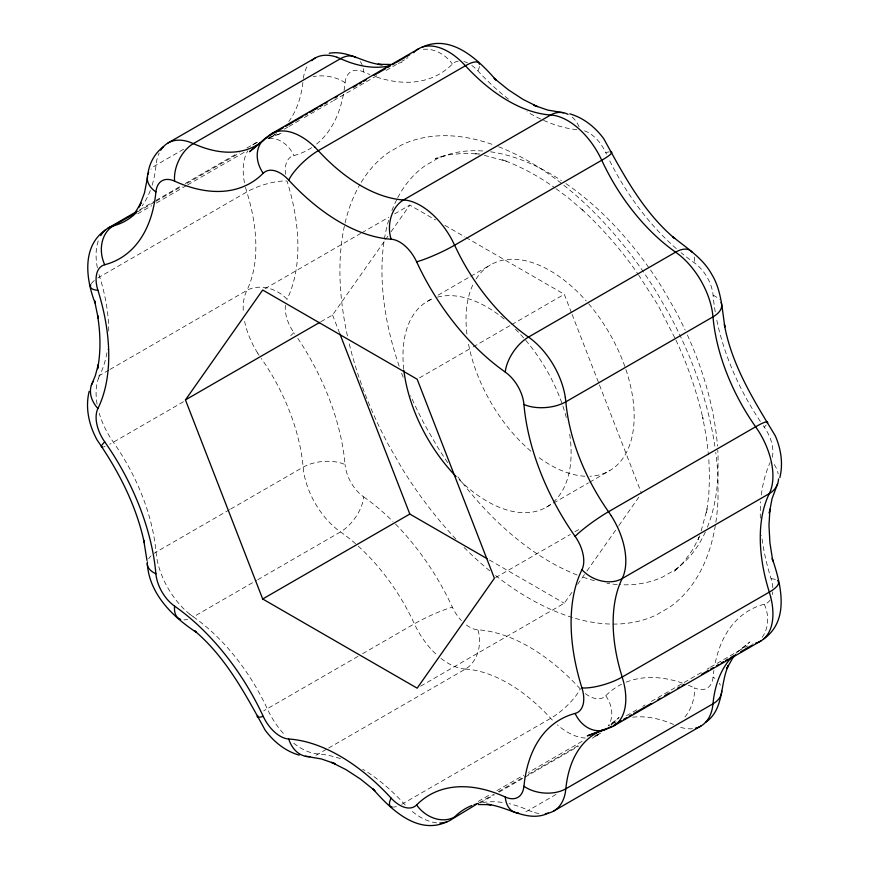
<?xml version="1.0" encoding="UTF-8"?>
<svg xmlns="http://www.w3.org/2000/svg" width="869" height="869" viewBox="0 0 869 869"><rect width="100%" height="100%" fill="white"/><g stroke="black" fill="none" stroke-linecap="round" stroke-linejoin="round"><path stroke-width="0.65" stroke-dasharray="4.34 3.26" d="M303.357 78.319L303.65 76.45A59.483 34.347 60 0 1 307.811 65.305M698.991 536.988L698.122 539.432L700.066 535.38L692.875 549.404L684.12 561.591L673.899 571.824L680.481 565.621M701.174 530.883L707.116 508.821L706.443 512.895L708.756 495.46L709.528 476.972L708.756 457.583M98.371 378.46L99.685 375.386A149.023 86.042 60 0 0 107.463 349.566M320.889 321.715L332.566 314.98L384.837 240.615M385.619 239.496L387.954 236.172M391.083 231.73L409.81 205.095L435.554 219.955M420.661 686.152L564.285 603.238L572.084 592.137M577.548 584.37L586.13 572.16M586.912 571.052L618.12 526.647M618.891 525.539L640.746 494.461M736 653.195L749.882 641.985L740.551 649.632M611.2 724.29L619.086 717.49L608.876 725.832M600.675 733.023L592.43 738.216M137.78 213.796L151.706 205.714M156.355 203.031L186.531 185.531M187.682 184.858L244.895 151.934M267.945 138.649L274.984 134.576M284.359 129.144L287.867 127.102M289.04 126.429L299.588 120.313M304.269 117.597L332.392 101.293M582.078 741.344L528.428 772.432M701.185 672.617L650.99 701.62M707.018 669.228L709.354 667.881M710.516 667.196L742.017 648.926M183.598 149.251L156.007 165.175A29.72 18.879 5.5 0 0 151.032 169.075M139.605 209.863L154.834 201.065M156.007 200.391L181.784 185.51M185.282 183.489L237.639 153.259M246.948 147.893L259.961 140.952M137.498 211.917L154.747 201.956M155.888 201.293L182.327 186.031M186.922 183.381L239.801 152.857M108.886 370.075L99.685 375.386A29.72 22.648 26.3 0 0 97.871 376.559M110.037 369.412L246.807 290.442A29.72 22.648 26.3 0 1 287.031 299.251A29.6 17.087 60 0 0 286.14 301.641M265.023 288.682L360.765 233.403M361.928 232.729L388.791 217.228M394.624 213.861L409.81 205.095M183.478 401.739L113.361 442.223A29.72 3.769 -35.2 0 1 109.744 444.222M427.602 301.195L433.435 297.828M438.106 295.134L469.629 276.929M470.802 276.255L490.648 264.795M419.499 377.874L472.041 347.535M473.203 346.861L510.57 325.288M511.743 324.615L564.285 294.276L571.617 313.177M229.568 509.668L156.007 552.141A29.72 15.251 -5 0 0 154.204 553.271M230.719 509.006L303.129 467.196A29.72 15.251 -5 0 1 345.047 464.567M189.844 614.22L193.374 616.86L256.594 580.362M257.745 579.699L340.496 531.915A29.72 15.251 -55 0 0 363.731 496.938A29.6 17.087 60 0 1 345.091 464.589M546.492 507.127L552.326 503.759M553.499 503.086L588.519 482.86M589.693 482.186L609.538 470.726M358.05 656.334L267.25 708.756A29.72 3.769 -24.8 0 0 263.709 710.885M362.645 653.673L414.372 623.812A29.72 3.769 -24.8 0 1 452.38 607.203A29.6 17.087 60 0 0 461.406 620.564M495.569 577.613L570.292 534.478M574.963 531.774L580.807 528.406M326.331 749.371L318.293 754.02A29.72 22.648 -86.3 0 1 314.328 755.769M328.634 748.046L465.415 669.076A29.72 22.648 -86.3 0 0 477.896 629.84M478.222 801.424L491.061 794.005M496.905 790.638L523.757 775.126M478.765 802.999L493.711 794.375M498.306 791.724L525.897 775.8M528.189 774.475L579.916 744.603M594.852 735.978L598.306 733.99M480.427 802.88L494.483 794.766M499.175 792.061L523.779 777.853M524.941 777.179L578.461 746.275M556.084 794.418L528.504 810.342A29.72 18.879 -65.5 0 1 524.637 812.124M333.566 100.608L376.831 75.744M386.184 70.378L396.709 64.328M268.26 138.497L272.942 135.803M611.255 724.464L615.925 721.77M626.44 715.73L636.966 709.68M642.81 706.323L645.146 704.976M401.717 61.308L403.727 60.298A148.729 85.868 60 0 0 404.454 59.885M268.152 138.29L281.719 133.142L271.888 136.574M398.317 63.307L402.021 62.199M443.94 155.909L435.271 158.516L449.24 154.78L464.176 153.281L479.927 154.074M478.797 153.987L475.441 153.737L477.993 154.204M465.415 669.076L462.091 668.685A59.483 34.347 60 0 1 440.952 658.365M484.359 155.366L506.453 161.254L502.575 159.798C521.161 166.772 538.791 176.244 554.889 187.856M532.034 811.776L528.504 810.342A148.61 85.803 60 0 0 509.049 803.673M444.917 225.364L464.806 236.846M465.98 237.519L564.285 294.276M489.388 559.994L564.285 603.238M555.964 188.66L567.891 197.502L583.859 211.145L582.067 209.538C602.814 228.895 621.683 250.315 637.737 273.735M552.358 720.075L550.707 718.326A148.729 85.868 60 0 0 465.404 669.054M405.236 805.02L403.585 803.26A148.729 85.868 60 0 0 362.655 769.195M638.509 274.821L658.137 305.388L675.343 338.877M257.68 353.107L259.06 355.215M675.908 340.094C687.9 365.328 696.808 391.984 703.108 419.184L702.608 416.827L706.443 437.476L708.441 454.9M572.106 314.437L598.991 383.74M599.48 385L641.518 493.353M332.566 314.98L339.41 332.621M98.99 274.593L99.685 276.885A149.023 86.042 60 0 1 108.734 333.468M245.492 187.356L246.807 191.951A148.729 85.868 60 0 1 246.818 290.463L245.492 293.516A59.483 34.347 60 0 0 243.374 312.623M482.632 802.554A148.61 85.803 60 0 1 503.824 802.663M340.431 758.68A148.729 85.868 60 0 0 318.282 753.999L314.969 753.619A59.483 34.347 60 0 1 292.082 741.887M401.739 804.281A29.72 8.723 -42.5 0 0 403.585 803.26L550.707 718.326A29.72 8.723 -42.5 0 0 580.253 688.932M396.449 806.519A29.72 8.723 -42.5 0 1 393.472 807.095M193.374 616.86A148.61 85.803 60 0 1 267.25 708.756L269.466 713.264A59.483 34.347 60 0 0 285.282 735.5M355.617 543.788A148.729 85.868 60 0 0 340.496 531.904L336.966 529.275A59.483 34.347 60 0 1 303.661 471.585L303.129 467.196A148.729 85.868 60 0 0 261.319 358.452M358.267 546.145A148.729 85.868 60 0 1 414.383 623.812L416.588 628.33A59.483 34.347 60 0 0 437.476 655.454M148.697 558.778A29.72 15.251 -5 0 1 151.032 555.845M105.095 446.394A29.72 3.769 -35.2 0 1 103.878 446.829M91.321 283.728A29.72 8.723 -17.5 0 1 94.645 280.274M97.871 277.982A29.72 8.723 -17.5 0 1 99.685 276.885L246.807 191.951A29.72 8.723 -17.5 0 1 287.031 181.056A178.482 103.042 60 0 1 287.052 299.262M152.129 185.173A148.642 85.825 60 0 0 155.747 167.739L156.235 163.253A59.418 34.304 60 0 1 159.157 153.074M150.315 190.441A148.642 85.825 60 0 1 142.147 205.801M538.889 813.482A59.483 34.347 60 0 1 532.034 811.765M436.596 822.856A59.483 34.347 60 0 1 410.331 809.843M187.682 619.315A29.72 15.251 -55 0 1 183.967 619.879M189.844 614.209A59.483 34.336 60 0 1 156.539 556.529L155.736 549.262A148.545 85.77 60 0 0 116.804 447.242L110.569 438.041A59.461 34.336 60 0 1 99.218 413.231M97.089 404.139A59.461 34.336 60 0 1 98.382 378.471M97.361 267.761A59.461 34.336 60 0 1 99.218 238.508M576.875 129.687A178.482 103.042 60 0 1 527.016 111.743M508.528 99.142A178.482 103.042 60 0 1 477.896 70.878A29.6 17.087 60 0 0 471.009 64.893M479.438 66.576A29.72 8.723 -42.5 0 1 477.896 70.856M458.235 61.134A29.6 17.087 60 0 0 452.412 64.067A178.482 103.042 60 0 1 375.886 76.787M463.937 61.558A29.6 17.087 60 0 1 467.446 62.861M584.5 130.861A29.6 17.087 60 0 1 605.747 152.596A29.72 3.769 -24.8 0 1 609.647 151.825M715.241 311.873A178.482 103.042 60 0 1 713.091 295.21A29.6 17.087 60 0 0 694.418 262.894A178.482 103.042 60 0 1 681.068 252.683M676.278 248.61A178.482 103.042 60 0 1 608.734 158.831M606.497 154.15A178.482 103.042 60 0 1 605.758 152.586M694.222 257.039A29.72 15.251 -55 0 1 694.418 262.862M772.259 457.3A29.6 17.087 60 0 0 764.264 427.146A178.482 103.042 60 0 1 763.286 425.723M760.353 421.443A178.482 103.042 60 0 1 716.371 318.054M766.186 425.06A29.72 3.769 -35.2 0 1 764.285 427.124M713.101 295.221A29.72 15.251 -5 0 1 719.326 299.566M774.268 464.557A29.72 22.648 26.3 0 1 778.211 473.974M772.845 587.683A29.6 17.087 60 0 0 771.085 578.732A178.482 103.042 60 0 1 761.624 535.532M760.332 518.174A178.482 103.042 60 0 1 760.679 501.706M761.342 494.982A178.482 103.042 60 0 1 770.13 462.569M771.118 578.732A29.72 8.723 -17.5 0 1 775.593 579.547M770.162 600.012A29.6 17.087 60 0 1 764.264 604.205A178.482 103.042 60 0 0 714.742 665.372M772.823 591.789A29.6 17.087 60 0 1 772.411 594.602M764.285 604.259A29.72 23.974 75.2 0 1 760.94 638.78M685.033 716.99A29.72 18.879 -65.5 0 0 694.418 687.857A29.6 17.087 60 0 0 713.069 677.038A178.482 103.042 60 0 1 713.884 670.477M740.79 649.719A148.729 85.868 60 0 1 741.974 648.958M744.635 647.427A148.729 85.868 60 0 1 747.644 645.949M752.358 644.114A148.729 85.868 60 0 1 753.173 643.842M713.101 677.07A29.72 18.879 5.5 0 1 714.894 678.428M719.326 683.306A29.72 18.879 5.5 0 1 720.358 685.141M585.38 693.625A29.6 17.087 60 0 0 605.747 695.732A178.482 103.042 60 0 1 621.509 684.272M626.125 682.187A178.482 103.042 60 0 1 683.479 683.425M688.324 685.239A178.482 103.042 60 0 1 694.418 687.835M610.95 724.616A148.729 85.868 60 0 1 612.384 723.758M614.861 722.421A148.729 85.868 60 0 1 616.121 721.802M632.675 717.186A148.729 85.868 60 0 1 673.584 724.485M605.78 695.776A29.72 23.974 44.8 0 1 608.3 725.843M580.264 688.921A178.482 103.042 60 0 0 477.896 629.819A29.6 17.087 60 0 1 464.806 623.757M363.742 496.916A178.482 103.042 60 0 1 392.907 521.465M395.493 524.061A178.482 103.042 60 0 1 452.391 607.203M285.401 305.247A29.6 17.087 60 0 0 293.896 332.642A178.482 103.042 60 0 1 294.873 334.065M297.806 338.356A178.482 103.042 60 0 1 345.069 464.578M293.874 332.664A29.72 3.769 -35.2 0 1 289.659 336.575M360.363 61.623A29.72 18.879 -65.5 0 1 363.731 71.942A178.482 103.042 60 0 0 369.836 74.56M345.091 82.751A29.6 17.087 60 0 1 363.742 71.986M407.952 57.582A148.729 85.868 60 0 1 406.573 58.538M423.301 49.283A29.72 23.974 44.8 0 1 452.38 64.024M269.086 138.323A29.72 23.974 75.2 0 1 293.874 155.529M311.699 147.665A178.482 103.042 60 0 1 293.885 155.562A29.6 17.087 60 0 0 285.532 174.278M344.07 90.604A178.482 103.042 60 0 0 345.069 82.74A29.72 18.879 5.5 0 0 313.253 76.602M343.418 94.417A178.482 103.042 60 0 1 315.816 144.699M276.505 133.554A148.729 85.868 60 0 1 271.486 136.629M302.912 82.457A148.729 85.868 60 0 1 288.78 121.53M692.452 728.711A59.483 34.347 60 0 1 679.156 726.821M598.328 734.772A59.483 34.347 60 0 1 594.407 736.727M585.348 738.042A59.483 34.347 60 0 1 557.453 724.898M257.691 353.096A59.483 34.347 60 0 1 244.634 321.443M244.482 182.827A59.483 34.347 60 0 1 247.839 150.685M252.727 144.906A59.483 34.347 60 0 1 256.366 142.483M572.16 117.098A29.72 22.648 -86.3 0 1 579.406 127.569M707.388 527.201A237.682 137.226 60 0 0 718.033 473.866L718.044 455.584A238.356 137.617 60 0 0 717.772 450.207M705.356 531.937A237.682 137.226 60 0 1 703.075 536.673A238.866 137.91 60 0 1 674.898 569.923L662.775 576.929A238.845 137.899 60 0 1 619.879 584.696M617.272 584.533A235.955 136.227 60 0 1 607.051 583.327M594.461 580.666A238.128 137.487 60 0 1 581.6 576.668M577.146 575.006A238.128 137.487 60 0 1 495.634 520.02A235.933 136.216 60 0 1 480.307 504.107A238.845 137.899 60 0 1 457.789 476.733M447.687 462.612A238.845 137.899 60 0 1 437.422 446.829L425.289 425.81A238.845 137.899 60 0 1 410.624 395.656M403.151 377.265A238.845 137.899 60 0 1 401.326 372.334M399.164 366.186A238.845 137.899 60 0 1 397.122 360.027A235.912 136.205 60 0 1 388.628 328.699A238.139 137.487 60 0 1 388.617 220.368M391.886 210.656A235.933 136.216 60 0 1 397.122 198.86M397.72 197.708A238.845 137.899 60 0 1 425.289 165.599L437.422 158.593A238.845 137.899 60 0 1 480.307 150.837A235.955 136.227 60 0 1 482.914 150.989M490.67 151.825A235.955 136.227 60 0 1 503.184 154.237A238.128 137.487 60 0 1 561.407 180.578M565.915 183.598A238.128 137.487 60 0 1 604.563 215.501A235.955 136.227 60 0 1 619.879 231.415A238.845 137.899 60 0 1 662.765 288.704L674.909 309.712A238.866 137.91 60 0 1 685.163 330.122M687.401 334.989A238.866 137.91 60 0 1 703.064 375.495A236.01 136.259 60 0 1 711.559 406.822A238.356 137.617 60 0 1 717.49 446.134M495.58 575.517A268.434 154.986 60 0 0 511.276 587.064A266.088 153.628 60 0 0 537.987 603.216A268.434 154.975 60 0 0 581.85 620.108A265.447 153.259 60 0 0 607.594 623.942A268.706 155.138 60 0 0 655.834 615.209L669.488 607.333A268.727 155.149 60 0 0 701.174 569.912A265.512 153.292 60 0 0 708.039 553.966A268.152 154.812 60 0 0 718.022 499.273L718.022 478.7A268.152 154.812 60 0 0 715.741 452.369M489.758 570.835A268.434 154.986 60 0 1 467.815 551.174A265.425 153.248 60 0 1 464.079 547.492M455.877 539.041A265.425 153.248 60 0 1 450.566 533.294A268.706 155.138 60 0 1 402.325 468.847L388.671 445.2A268.706 155.138 60 0 1 356.985 371.193A265.393 153.226 60 0 1 348.871 342.256M347.448 335.955A267.565 154.476 60 0 1 340.746 250.609A268.434 154.986 60 0 1 350.109 205.823A265.425 153.237 60 0 1 356.985 189.876A268.706 155.138 60 0 1 359.962 184.424M361.222 182.305A268.706 155.138 60 0 1 388.671 152.466L402.314 144.58A268.695 155.127 60 0 1 450.566 135.846M450.566 135.846A265.458 153.259 60 0 1 476.31 139.681A268.445 154.986 60 0 1 493.635 144.884M498.654 146.763A268.445 154.986 60 0 1 520.173 156.572A266.066 153.617 60 0 1 546.873 172.725A268.423 154.975 60 0 1 590.344 208.614A265.458 153.259 60 0 1 607.594 226.505A268.706 155.138 60 0 1 655.834 290.952L669.488 314.589A268.727 155.149 60 0 1 701.174 388.595A265.512 153.292 60 0 1 710.723 423.833A268.152 154.812 60 0 1 714.883 446.242M569.706 434.228A118.89 68.64 60 0 1 540.811 509.831A118.89 68.64 60 0 1 456.953 477.439M403.759 369.282A118.89 68.64 60 0 1 434.055 298.208M437.476 297.133A118.89 68.64 60 0 1 504.313 319.129M515.415 329.166A118.89 68.64 60 0 1 566.49 418.271M588.704 303.824A118.89 68.64 60 0 1 634.164 415.469A118.89 68.64 60 0 1 589.964 476.245M584.924 476.223A118.89 68.64 60 0 1 536.727 455.877M530.861 451.152A118.89 68.64 60 0 1 468.261 342.723M466.946 334.076A118.89 68.64 60 0 1 473.572 283.37M476.082 278.992A118.89 68.64 60 0 1 586.195 300.935"/><path stroke-width="1.3" d="M148.697 172.377A29.72 18.879 5.5 0 0 155.888 191.93L155.562 195.004A178.373 102.987 60 0 1 108.864 263.513L104.715 264.752A29.568 17.065 60 0 0 97.915 290.268A178.829 103.248 60 0 1 97.925 408.506A29.568 17.065 60 0 0 104.736 441.854L108.864 447.893A178.264 102.922 60 0 1 155.54 570.314L155.899 573.779A29.589 17.087 60 0 0 174.582 606.095A29.72 15.251 -55 0 0 180.622 619.401M721.726 690.964A29.72 18.879 5.5 0 1 712.993 703.825L712.471 707.605A59.483 34.347 60 0 1 695.45 728.2M89.17 391.343C85.021 407.898 89.051 425.462 97.198 440.148C118.662 471.226 136.281 505.389 144.232 542.56L143.722 540.17L146.98 560.451M779.83 477.657C783.338 463.666 780.959 448.893 775.289 435.803C754.14 400.881 731.752 365.545 724.377 324.561L724.898 327.016C722.009 309.234 721.487 290.235 711.776 274.408C702.923 258.093 686.738 248.143 672.78 236.748L674.648 238.421C642.843 211.547 623.431 174.495 603.759 138.714C595.265 127.254 583.664 117.815 569.792 113.861M147.915 174.191C149.164 163.372 154.791 153.216 163.491 146.589M147.632 176.841L144.46 192.961L139.051 207.083L141.039 202.955L135.13 212.601M728.32 665.665C719.825 684.175 724.42 709.441 705.509 722.411M777.679 483.566L772.041 498.719L769.271 513.199L769.923 509.288L768.978 525.506L769.923 542.832L772.769 560.95L772.248 558.506C781.014 584.087 790.16 620.596 763.406 639.171M770.629 490.54L769.315 493.614A148.729 85.868 60 0 0 769.304 592.104L770.629 596.699M91.321 385.434L95.362 375.549L98.284 364.589L97.6 368.728C101.032 351.152 100.402 333.066 97.6 315.458L98.154 318.119L94.602 300.761L95.069 302.988C85.933 279.297 81.545 246.438 105.594 229.829M728.244 665.513L726.777 668.565L732.936 657.692L735.522 654.715M185.445 399.914L262.688 290.029L417.163 379.221L494.396 578.287L417.163 688.172L262.688 598.991L185.445 399.914L319.727 322.388M314.969 147.252A59.461 34.336 60 0 0 269.477 135.064L267.25 136.998A29.72 23.974 44.8 0 0 263.22 173.235L260.081 176.211A178.264 102.922 60 0 1 177.406 182.371L174.582 181.143A29.6 17.087 60 0 0 155.931 191.962M262.72 140.745L249.533 151.727L260.57 142.69M415.447 51.043L416.588 50.109A59.483 34.347 60 0 1 462.091 62.307L465.415 65.74A148.729 85.868 60 0 0 550.718 115.001L554.031 115.381A59.483 34.347 60 0 1 599.523 155.736L601.75 160.244A148.729 85.868 60 0 0 675.626 252.162L679.156 254.78A59.483 34.347 60 0 1 712.461 312.471L712.993 316.859A148.729 85.868 60 0 0 755.628 426.788L758.441 430.959A59.483 34.347 60 0 1 770.618 490.529M168.086 142.94L315.208 57.995M107.973 228.123L137.259 211.21M271.921 133.468L419.043 48.534M283.337 127.71L267.25 136.998L264.632 139.485A148.545 85.77 60 0 1 195.731 144.623L189.844 142.158A59.418 34.304 60 0 0 160.7 150.239M285.64 126.385L293.689 121.736M294.83 121.073L302.879 116.435M305.182 115.099L307.474 113.774M309.777 112.449L313.22 110.461M314.372 109.798L317.826 107.799M320.118 106.474L322.421 105.149M324.713 103.824L327.016 102.499M335.065 97.849L337.357 96.524M353.455 87.237L356.898 85.238M359.201 83.913L361.493 82.588M363.796 81.262L366.099 79.937M374.137 75.288L376.44 73.963M377.591 73.3L385.64 68.651M387.932 67.326L390.235 66.001M392.527 64.664L394.83 63.339M395.982 62.677L405.171 57.365M406.323 56.702L409.777 54.714M391.104 239.16A29.72 22.648 -86.3 0 1 403.585 199.924L550.707 114.98A29.72 22.648 -86.3 0 1 568.065 114.339M262.688 598.991L409.81 514.046L487.042 558.648M476.473 804.336L452.412 818.891A59.483 34.347 60 0 1 439.833 822.997M611.961 726.104L608.517 728.092A148.729 85.868 60 0 0 565.849 788.759L565.35 792.55A59.483 34.347 60 0 1 545.33 813.645M614.264 724.779L616.555 723.442M618.858 722.117L621.161 720.792M623.453 719.467L626.907 717.479M629.199 716.143L631.502 714.818M633.805 713.492L645.298 706.855M646.449 706.193L651.044 703.542M657.942 699.556L660.234 698.231M664.839 695.58L669.434 692.919M677.483 688.281L679.775 686.944M682.078 685.619L684.37 684.294M701.62 674.344L708.507 670.357M710.809 669.032L713.112 667.707M716.556 665.719L718.859 664.383M721.151 663.058L723.453 661.733M725.756 660.407L728.048 659.082M730.351 657.757L733.794 655.758M740.692 651.783L752.185 645.146M613.905 725.811L761.027 640.877M712.993 703.825L565.871 788.77A29.72 18.879 5.5 0 1 523.953 786.271A178.482 103.042 60 0 1 575.115 713.438A29.6 17.087 60 0 0 581.937 687.944A178.482 103.042 60 0 1 581.948 569.738A29.6 17.087 60 0 0 575.104 536.358A178.482 103.042 60 0 1 523.931 404.422A29.611 17.098 60 0 0 505.258 372.106L502.445 370.042A178.373 102.987 60 0 1 419.76 268.391L416.62 261.797A29.568 17.065 60 0 0 391.115 239.214A178.829 103.248 60 0 1 288.725 180.111A29.568 17.065 60 0 0 263.253 173.279M553.792 811.005L700.914 726.06M602.076 730.242L587.281 735.858L604.487 729.851M548.339 813.156C527.211 823.182 507.322 805.921 486.564 804.314L491.072 804.651L478.569 804.553M421.704 47.328C451.163 33.435 478.211 59.613 495.982 79.991L494.124 78.329L508.398 89.844L522.921 99.327L537.444 106.615L533.729 105.225L547.655 110.07L563.601 112.764M447.296 821.672C417.837 835.565 390.789 809.387 373.018 789.009L374.876 790.671L360.602 779.156L346.079 769.673L331.556 762.385L335.271 763.775L321.345 758.93L305.399 756.236M755.639 643.158L758.441 642.213A59.483 34.347 60 0 0 770.618 596.699M329.253 53.259C348.045 49.859 364.068 63.73 382.436 64.686L377.928 64.349L390.431 64.447M403.585 199.924L406.909 200.315A59.461 34.336 60 0 1 452.401 240.68L457.246 250.685A148.642 85.825 60 0 0 526.147 335.412L530.275 338.356A59.418 34.304 60 0 1 565.306 397.405M299.208 755.139C285.336 751.185 273.735 741.746 265.241 730.286C245.569 694.505 226.157 657.453 194.352 630.579L196.22 632.252C172.301 616.458 149.272 593.766 147.274 563.503M336.966 57.224L340.496 58.657A148.729 85.868 60 0 0 389.225 65.903M314.969 147.241L318.293 150.674A149.023 86.042 60 0 0 403.607 199.979M611.32 515.893L608.517 511.722A148.729 85.868 60 0 1 565.849 401.793L565.35 397.415M339.898 333.881L409.81 514.046M288.747 180.068A29.72 8.723 -42.5 0 1 318.293 150.674L465.415 65.74A29.72 8.723 -42.5 0 1 479.471 64.284M505.269 372.062A29.72 15.251 -55 0 1 528.504 337.074L675.626 252.14A29.72 15.251 -55 0 1 692.213 252.336M523.953 404.433A29.72 15.251 -5 0 0 565.871 401.804L712.993 316.859A29.72 15.251 -5 0 0 721.118 302.401M575.126 536.336A29.72 3.769 -35.2 0 1 608.517 511.722L755.639 426.777A29.72 3.769 -35.2 0 1 767.36 423.388M581.969 687.944A29.72 8.723 -17.5 0 0 622.193 677.049L769.315 592.115A29.72 8.723 -17.5 0 0 777.592 580.655M581.969 569.749A29.72 22.648 26.3 0 0 622.193 578.558L769.315 493.614A29.72 22.648 26.3 0 0 778.548 478.906M575.126 713.471A29.72 23.974 75.2 0 0 608.517 728.092L611.32 727.147A59.483 34.347 60 0 0 623.497 681.644L622.193 677.049A148.61 85.803 60 0 1 622.193 578.558L623.507 575.484A59.483 34.347 60 0 0 611.309 515.904M712.971 703.814A148.729 85.868 60 0 1 731.068 658.007M471.889 805.509A148.61 85.803 60 0 0 454.628 816.936A29.72 23.974 44.8 0 1 416.62 804.976M473.996 804.737A148.61 85.803 60 0 1 478.276 803.456M414.383 52.075A148.729 85.868 60 0 1 413.774 52.683M174.582 181.143A29.72 18.879 -65.5 0 1 193.374 143.602L340.496 58.657A29.72 18.879 -65.5 0 1 356.008 57.517M104.715 264.752A29.72 23.974 75.2 0 1 113.361 225.853L136.357 212.579A148.642 85.825 60 0 1 116.815 224.821L110.569 226.787A59.461 34.336 60 0 0 100.717 235.629M416.62 261.797A29.72 3.769 -24.8 0 0 454.628 245.188L601.75 160.244A29.72 3.769 -24.8 0 0 610.559 151.793M523.909 786.249A29.6 17.087 60 0 1 505.258 797.014A178.482 103.042 60 0 0 416.609 804.955A29.6 17.087 60 0 1 391.115 798.111A178.482 103.042 60 0 0 288.736 739.019A29.6 17.087 60 0 1 263.253 716.404A178.482 103.042 60 0 0 174.582 606.117M518.597 813.08A29.72 18.879 -65.5 0 1 505.269 797.058M309.951 756.584A29.72 22.648 -86.3 0 1 288.747 739.052M392.245 807.051A29.72 8.723 -42.5 0 1 391.104 798.144M263.22 716.414A29.72 3.769 -24.8 0 1 257.8 715.404M102.89 447.079A29.72 3.769 -35.2 0 1 104.715 441.876M155.899 573.779A29.72 15.251 -5 0 1 147.437 561.917M97.882 290.268A29.72 8.723 -17.5 0 1 90.734 284.815M97.882 408.463A29.72 22.648 26.3 0 1 93.298 381.317M311.689 60.613A59.483 34.347 60 0 1 336.966 57.235M456.095 476.56A118.89 68.64 60 0 1 403.889 370.487"/></g></svg>
